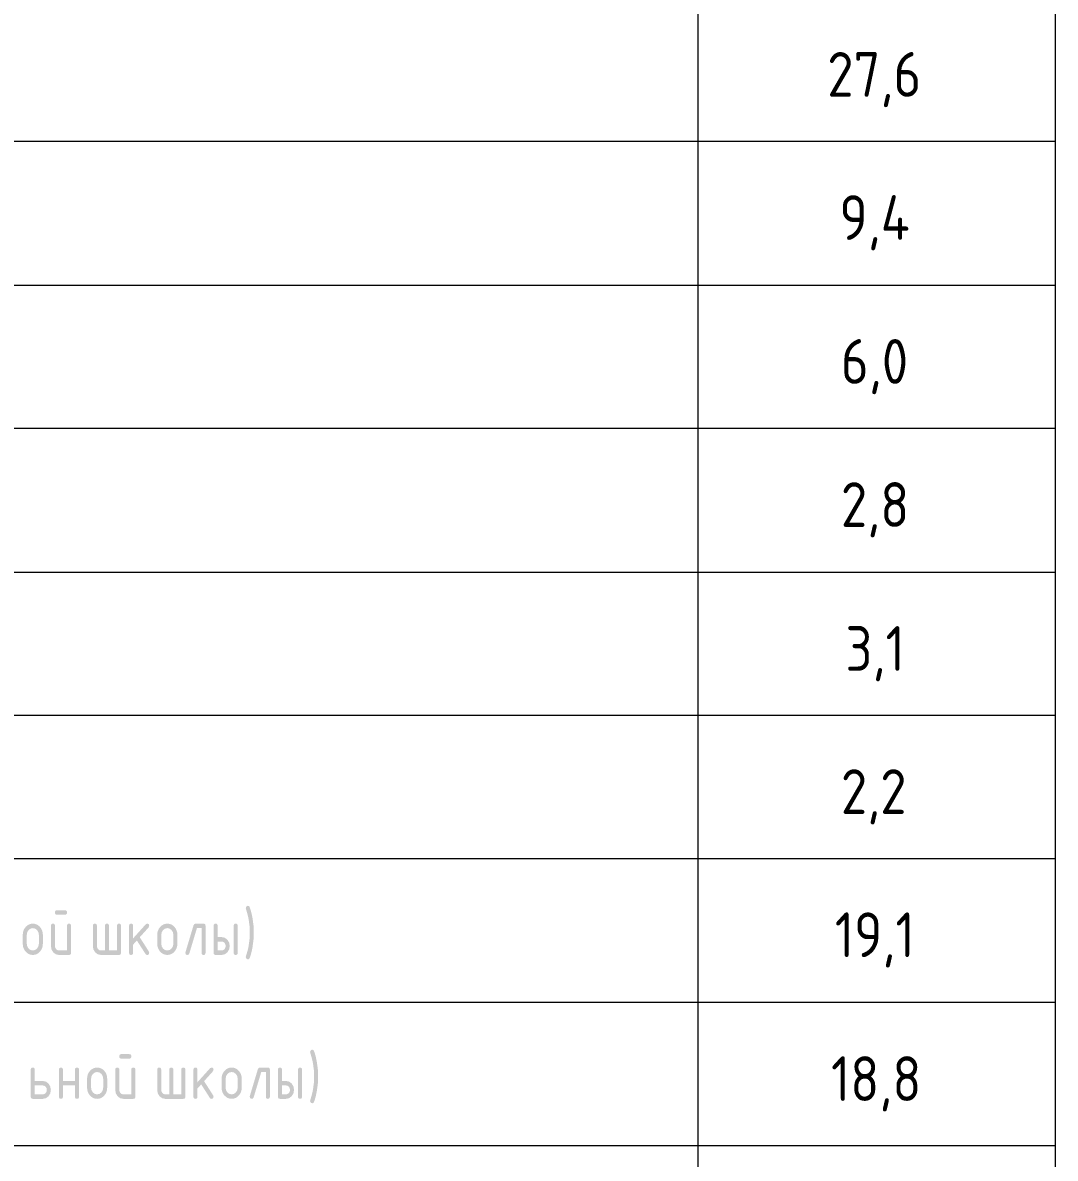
# Model space of a CAD drawing. Header units: millimetres. Extents: x -33838 to 476301, y -41806 to 120107.
# Drawn here: x 171354 to 177125, y 8621 to 14968 of the extents above; entities that cross this region are included whole.
import ezdxf

# ---------------------------------------------------------------- set-up
doc = ezdxf.new("R2010")
doc.units = ezdxf.units.MM
doc.layers.add('0_АР', color=8, linetype='Continuous', lineweight=20)
doc.styles.add('PIK', font='isocpeur.ttf', dxfattribs={"width": 0.9, "height": 250})

msp = doc.modelspace()

# ---------------------------------------------------------------- hatches: boundary and pattern name
at = {"layer": '0_АР'}
h = msp.add_hatch(color=7, dxfattribs=at)
h.dxf.hatch_style = 2
h.paths.add_polyline_path([(172622.93706, 9882.11177), (172621.25576, 9919.78047), (172616.26726, 9957.24247), (172613.89876, 9968.72497), (172610.58976, 9982.17117), (172606.32996, 9997.58107), (172601.10886, 10014.95467), (172600.39226, 10019.52977), (172603.80986, 10028.29407), (172611.80246, 10031.98727), (172617.79696, 10030.51277), (172621.39366, 10026.14437), (172625.94026, 10013.86687), (172630.23376, 9999.36217), (172634.26876, 9982.63537), (172638.04036, 9963.69167), (172643.52486, 9923.21177), (172645.37146, 9882.11177), (172643.52486, 9840.94287), (172638.04036, 9800.47677), (172634.26876, 9781.50987), (172630.23376, 9764.78557), (172625.94026, 9750.29387), (172621.39366, 9738.02407), (172617.79696, 9733.65577), (172611.80246, 9732.18127), (172603.86496, 9735.98467), (172600.39226, 9744.63867), (172601.10886, 9749.21377), (172606.32996, 9766.58737), (172610.58976, 9781.99727), (172613.89876, 9795.44357), (172616.26726, 9806.92607), (172621.25576, 9844.37417)])
h = msp.add_hatch(color=7, dxfattribs=at)
h.paths.add_polyline_path([(171623.82806, 9919.53927), (171623.82806, 9769.66387), (171623.12526, 9764.17407), (171621.01686, 9760.26567), (171617.50286, 9757.92817), (171612.58326, 9757.15127), (171556.41446, 9757.15127), (171539.00976, 9760.75487), (171524.49906, 9771.59317), (171514.70126, 9787.71617), (171511.43526, 9807.14647), (171511.43526, 9919.53927), (171512.13896, 9925.00577), (171514.25336, 9928.91687), (171517.78376, 9931.26727), (171522.73516, 9932.05187), (171527.65476, 9931.26727), (171531.16876, 9928.91687), (171533.27716, 9925.00577), (171533.97996, 9919.53927), (171533.97996, 9807.14647), (171535.63366, 9797.60357), (171540.59456, 9789.50767), (171547.84306, 9783.95417), (171556.41446, 9782.12137), (171601.39356, 9782.12137), (171601.39356, 9919.53927), (171602.08776, 9925.00577), (171604.17726, 9928.91687), (171607.67226, 9931.26727), (171612.58326, 9932.05187), (171617.50286, 9931.26727), (171621.01686, 9928.91687), (171623.12526, 9925.00577)])
h.paths.add_polyline_path([(171589.92836, 9982.04717), (171545.16966, 9982.04717), (171540.25866, 9982.82317), (171536.76356, 9985.15457), (171534.67416, 9989.04667), (171533.97996, 9994.50457), (171534.67416, 9999.97107), (171536.76356, 10003.88217), (171540.25866, 10006.23257), (171545.16966, 10007.01717), (171589.92836, 10007.01717), (171594.84796, 10006.23257), (171598.36186, 10003.88217), (171600.47026, 9999.97107), (171601.17306, 9994.50457), (171600.47026, 9989.04667), (171598.36186, 9985.15457), (171594.84796, 9982.82317)])
h = msp.add_hatch(color=7, dxfattribs=at)
h.paths.add_polyline_path([(171353.98436, 9819.60397), (171353.98436, 9869.59917), (171355.00836, 9882.06357), (171358.08396, 9893.57707), (171363.21636, 9904.13977), (171370.41056, 9913.75157), (171379.07066, 9921.75017), (171388.59376, 9927.46987), (171398.97466, 9930.90557), (171410.20826, 9932.05187), (171421.56766, 9930.91677), (171432.00196, 9927.51817), (171441.51646, 9921.86647), (171450.11626, 9913.97207), (171457.21486, 9904.41107), (171462.29816, 9893.83197), (171465.35566, 9882.22977), (171466.37716, 9869.59917), (171466.37716, 9819.60397), (171465.34536, 9807.10777), (171462.25676, 9795.57787), (171457.12186, 9785.00917), (171449.95086, 9775.39647), (171441.29946, 9767.40647), (171431.79526, 9761.70567), (171421.43326, 9758.28907), (171410.20826, 9757.15127), (171398.97466, 9758.28907), (171388.59376, 9761.70567), (171379.07066, 9767.40647), (171370.41056, 9775.39647), (171363.21636, 9785.00917), (171358.08396, 9795.57787), (171355.00836, 9807.10777)])
h.paths.add_polyline_path([(171443.94266, 9819.60397), (171443.94266, 9869.59917), (171441.46216, 9883.94457), (171434.02076, 9896.05757), (171423.10676, 9904.31887), (171410.20826, 9907.08187), (171397.26846, 9904.31887), (171386.39576, 9896.05757), (171378.98196, 9883.94457), (171376.52906, 9869.59917), (171376.52906, 9819.60397), (171378.96816, 9805.09327), (171386.28556, 9792.98027), (171397.15136, 9784.82227), (171410.20826, 9782.12137), (171423.10676, 9784.85677), (171434.02076, 9793.09057), (171441.46216, 9805.21037)])
h = msp.add_hatch(color=7, dxfattribs=at)
h.dxf.hatch_style = 2
h.paths.add_polyline_path([(171892.01036, 9757.15127), (171790.03546, 9757.15127), (171773.25096, 9760.75487), (171758.94696, 9771.59317), (171749.14906, 9787.46817), (171745.88316, 9806.15437), (171745.88316, 9919.53927), (171746.58686, 9925.00577), (171748.70126, 9928.91687), (171752.23156, 9931.26727), (171757.18306, 9932.05187), (171762.10266, 9931.26727), (171765.61666, 9928.91687), (171767.72506, 9925.00577), (171768.42786, 9919.53927), (171768.42786, 9807.14647), (171770.08146, 9797.60357), (171775.04246, 9789.50767), (171782.29096, 9783.95417), (171790.86236, 9782.12137), (171813.35186, 9782.12137), (171813.35186, 9919.53927), (171814.05466, 9925.00577), (171816.16306, 9928.91687), (171819.67706, 9931.26727), (171824.59666, 9932.05187), (171829.51626, 9931.26727), (171833.03026, 9928.91687), (171835.13866, 9925.00577), (171835.84146, 9919.53927), (171835.84146, 9782.12137), (171880.76556, 9782.12137), (171880.76556, 9919.53927), (171881.46836, 9925.00577), (171883.57676, 9928.91687), (171887.09076, 9931.26727), (171892.01036, 9932.05187), (171896.89806, 9931.26727), (171900.39566, 9928.91687), (171902.49806, 9925.00577), (171903.19996, 9919.53927), (171903.19996, 9769.66387), (171902.49806, 9764.17407), (171900.39566, 9760.26567), (171896.89806, 9757.92817)])
h = msp.add_hatch(color=7, dxfattribs=at)
h.dxf.hatch_style = 2
h.paths.add_polyline_path([(171970.81986, 9849.92077), (172041.43056, 9928.46897), (172049.42316, 9932.05187), (172054.34276, 9931.26727), (172057.85676, 9928.91687), (172059.96516, 9925.00577), (172060.66796, 9919.53927), (172057.25046, 9910.88527), (172007.91666, 9855.98417), (172058.46306, 9776.82967), (172060.66796, 9769.44337), (172059.96516, 9764.05787), (172057.85676, 9760.21747), (172054.34276, 9757.91697), (172049.42316, 9757.15127), (172044.09706, 9758.47417), (172040.05256, 9762.44297), (171991.71096, 9837.95947), (171970.81986, 9814.69817), (171970.81986, 9769.66387), (171970.11706, 9764.17407), (171968.00866, 9760.26567), (171964.49466, 9757.92817), (171959.57506, 9757.15127), (171954.62366, 9757.92817), (171951.09326, 9760.26567), (171948.97886, 9764.17407), (171948.27516, 9769.66387), (171948.27516, 9919.53927), (171948.97886, 9925.00577), (171951.09326, 9928.91687), (171954.62366, 9931.26727), (171959.57506, 9932.05187), (171964.49466, 9931.26727), (171968.00866, 9928.91687), (171970.11706, 9925.00577), (171970.81986, 9919.53927)])
h = msp.add_hatch(color=7, dxfattribs=at)
h.paths.add_polyline_path([(172105.72606, 9819.60397), (172105.72606, 9869.59917), (172106.75016, 9882.06357), (172109.82576, 9893.57707), (172114.95806, 9904.13977), (172122.15236, 9913.75157), (172130.81246, 9921.75017), (172140.33556, 9927.46987), (172150.71646, 9930.90557), (172161.95006, 9932.05187), (172173.30936, 9930.91677), (172183.74376, 9927.51817), (172193.25826, 9921.86647), (172201.85806, 9913.97207), (172208.95666, 9904.41107), (172214.03986, 9893.83197), (172217.09746, 9882.22977), (172218.11886, 9869.59917), (172218.11886, 9819.60397), (172217.08706, 9807.10777), (172213.99856, 9795.57787), (172208.86366, 9785.00917), (172201.69266, 9775.39647), (172193.04116, 9767.40647), (172183.53706, 9761.70567), (172173.17506, 9758.28907), (172161.95006, 9757.15127), (172150.71646, 9758.28907), (172140.33556, 9761.70567), (172130.81246, 9767.40647), (172122.15236, 9775.39647), (172114.95806, 9785.00917), (172109.82576, 9795.57787), (172106.75016, 9807.10777)])
h.paths.add_polyline_path([(172195.68446, 9819.60397), (172195.68446, 9869.59917), (172193.20396, 9883.94457), (172185.76256, 9896.05757), (172174.84846, 9904.31887), (172161.95006, 9907.08187), (172149.01026, 9904.31887), (172138.13756, 9896.05757), (172130.72376, 9883.94457), (172128.27086, 9869.59917), (172128.27086, 9819.60397), (172130.70996, 9805.09327), (172138.02736, 9792.98027), (172148.89316, 9784.82227), (172161.95006, 9782.12137), (172174.84846, 9784.85677), (172185.76256, 9793.09057), (172193.20396, 9805.21037)])
h = msp.add_hatch(color=7, dxfattribs=at)
h.dxf.hatch_style = 2
h.paths.add_polyline_path([(172319.40096, 9932.05187), (172364.32506, 9932.05187), (172369.24466, 9931.26727), (172372.75866, 9928.91687), (172374.86706, 9925.00577), (172375.56986, 9919.53927), (172375.56986, 9769.66387), (172374.86706, 9764.17407), (172372.75866, 9760.26567), (172369.24466, 9757.92817), (172364.32506, 9757.15127), (172359.41406, 9757.92817), (172355.91896, 9760.26567), (172353.82956, 9764.17407), (172353.13536, 9769.66387), (172353.13536, 9907.08187), (172327.39366, 9907.08187), (172285.00516, 9765.69517), (172281.06396, 9759.27347), (172274.47696, 9757.15127), (172269.52546, 9757.93847), (172265.99516, 9760.30697), (172263.88066, 9764.26717), (172263.17706, 9769.82927), (172263.72826, 9773.63267), (172308.15616, 9921.85437), (172312.49706, 9929.49567)])
h = msp.add_hatch(color=7, dxfattribs=at)
h.paths.add_polyline_path([(172510.58626, 9807.14647), (172507.32036, 9787.71617), (172497.52246, 9771.59317), (172483.01176, 9760.75487), (172465.60716, 9757.15127), (172431.92786, 9757.15127), (172426.97646, 9757.92817), (172423.44606, 9760.26567), (172421.33166, 9764.17407), (172420.62796, 9769.66387), (172420.62796, 9919.53927), (172421.33166, 9925.00577), (172423.44606, 9928.91687), (172426.97646, 9931.26727), (172431.92786, 9932.05187), (172436.84746, 9931.26727), (172440.36146, 9928.91687), (172442.46986, 9925.00577), (172443.17266, 9919.53927), (172443.17266, 9857.08657), (172465.60716, 9857.08657), (172483.01176, 9853.45547), (172497.52246, 9842.58967), (172507.32036, 9826.50107)])
h.paths.add_polyline_path([(172488.09676, 9807.14647), (172486.45686, 9816.86857), (172481.59236, 9824.89567), (172474.36456, 9830.30447), (172465.60716, 9832.11657), (172443.17266, 9832.11657), (172443.17266, 9782.12137), (172465.60716, 9782.12137), (172474.25436, 9783.94037), (172481.53726, 9789.39737), (172486.44996, 9797.48647)])
h.paths.add_polyline_path([(172533.02076, 9919.53927), (172533.72356, 9925.00577), (172535.83196, 9928.91687), (172539.34596, 9931.26727), (172544.26556, 9932.05187), (172549.18516, 9931.26727), (172552.69916, 9928.91687), (172554.80756, 9925.00577), (172555.51036, 9919.53927), (172555.51036, 9769.66387), (172554.80756, 9764.17407), (172552.69916, 9760.26567), (172549.18516, 9757.92817), (172544.26556, 9757.15127), (172539.34596, 9757.92817), (172535.83196, 9760.26567), (172533.72356, 9764.17407), (172533.02076, 9769.66387)])
h = msp.add_hatch(color=7, dxfattribs=at)
h.dxf.hatch_style = 2
h.paths.add_polyline_path([(172982.46566, 9077.77677), (172980.78446, 9115.44537), (172975.79596, 9152.90737), (172973.42746, 9164.38987), (172970.11846, 9177.83607), (172965.85856, 9193.24597), (172960.63756, 9210.61957), (172959.92096, 9215.19467), (172963.33856, 9223.95897), (172971.33116, 9227.65217), (172977.32556, 9226.17767), (172980.92226, 9221.80927), (172985.46896, 9209.53177), (172989.76236, 9195.02707), (172993.79746, 9178.30027), (172997.56896, 9159.35657), (173003.05356, 9118.87667), (173004.90016, 9077.77677), (173003.05356, 9036.60787), (172997.56896, 8996.14177), (172993.79746, 8977.17477), (172989.76236, 8960.45057), (172985.46896, 8945.95877), (172980.92226, 8933.68907), (172977.32556, 8929.32067), (172971.33116, 8927.84617), (172963.39366, 8931.64957), (172959.92096, 8940.30367), (172960.63756, 8944.87867), (172965.85856, 8962.25237), (172970.11846, 8977.66227), (172973.42746, 8991.10847), (172975.79596, 9002.59097), (172980.78446, 9040.03917)])
h = msp.add_hatch(color=7, dxfattribs=at)
h.paths.add_polyline_path([(171983.35676, 9115.20427), (171983.35676, 8965.32877), (171982.65396, 8959.83907), (171980.54556, 8955.93057), (171977.03156, 8953.59307), (171972.11196, 8952.81617), (171915.94306, 8952.81617), (171898.53846, 8956.41977), (171884.02776, 8967.25807), (171874.22986, 8983.38107), (171870.96396, 9002.81147), (171870.96396, 9115.20427), (171871.66756, 9120.67077), (171873.78206, 9124.58177), (171877.31236, 9126.93217), (171882.26386, 9127.71687), (171887.18346, 9126.93217), (171890.69746, 9124.58177), (171892.80586, 9120.67077), (171893.50866, 9115.20427), (171893.50866, 9002.81147), (171895.16226, 8993.26857), (171900.12326, 8985.17257), (171907.37166, 8979.61907), (171915.94306, 8977.78627), (171960.92226, 8977.78627), (171960.92226, 9115.20427), (171961.61646, 9120.67077), (171963.70586, 9124.58177), (171967.20096, 9126.93217), (171972.11196, 9127.71687), (171977.03156, 9126.93217), (171980.54556, 9124.58177), (171982.65396, 9120.67077)])
h.paths.add_polyline_path([(171949.45696, 9177.71207), (171904.69836, 9177.71207), (171899.78736, 9178.48807), (171896.29226, 9180.81957), (171894.20286, 9184.71167), (171893.50866, 9190.16947), (171894.20286, 9195.63607), (171896.29226, 9199.54707), (171899.78736, 9201.89747), (171904.69836, 9202.68207), (171949.45696, 9202.68207), (171954.37656, 9201.89747), (171957.89056, 9199.54707), (171959.99896, 9195.63607), (171960.70176, 9190.16947), (171959.99896, 9184.71167), (171957.89056, 9180.81957), (171954.37656, 9178.48807)])
h = msp.add_hatch(color=7, dxfattribs=at)
h.paths.add_polyline_path([(171511.00396, 9002.81147), (171507.73796, 8983.38107), (171497.94016, 8967.25807), (171483.45696, 8956.41977), (171466.07986, 8952.81617), (171409.91106, 8952.81617), (171404.95956, 8953.59307), (171401.42926, 8955.93057), (171399.31476, 8959.83907), (171398.61116, 8965.32877), (171398.61116, 9115.20427), (171399.31476, 9120.67077), (171401.42926, 9124.58177), (171404.95956, 9126.93217), (171409.91106, 9127.71687), (171414.83066, 9126.93217), (171418.34466, 9124.58177), (171420.45306, 9120.67077), (171421.15586, 9115.20427), (171421.15586, 9052.75157), (171466.07986, 9052.75157), (171483.45696, 9049.08597), (171497.94016, 9038.14437), (171507.73796, 9022.02817)])
h.paths.add_polyline_path([(171488.56946, 9002.81147), (171486.92956, 9012.53347), (171482.06516, 9020.56057), (171474.83736, 9025.96937), (171466.07986, 9027.78147), (171421.15586, 9027.78147), (171421.15586, 8977.78627), (171466.07986, 8977.78627), (171474.72706, 8979.60527), (171482.01006, 8985.06227), (171486.92276, 8993.15137)])
h = msp.add_hatch(color=7, dxfattribs=at)
h.dxf.hatch_style = 2
h.paths.add_polyline_path([(171578.60676, 9027.78147), (171578.60676, 8965.32877), (171577.90396, 8959.83907), (171575.79556, 8955.93057), (171572.28156, 8953.59307), (171567.36196, 8952.81617), (171562.41056, 8953.59307), (171558.88016, 8955.93057), (171556.76576, 8959.83907), (171556.06206, 8965.32877), (171556.06206, 9115.20427), (171556.76576, 9120.67077), (171558.88016, 9124.58177), (171562.41056, 9126.93217), (171567.36196, 9127.71687), (171572.28156, 9126.93217), (171575.79556, 9124.58177), (171577.90396, 9120.67077), (171578.60676, 9115.20427), (171578.60676, 9052.75157), (171646.02036, 9052.75157), (171646.02036, 9115.20427), (171646.71456, 9120.67077), (171648.80406, 9124.58177), (171652.29906, 9126.93217), (171657.21006, 9127.71687), (171662.12966, 9126.93217), (171665.64366, 9124.58177), (171667.75206, 9120.67077), (171668.45486, 9115.20427), (171668.45486, 8965.32877), (171667.75206, 8959.83907), (171665.64366, 8955.93057), (171662.12966, 8953.59307), (171657.21006, 8952.81617), (171652.29906, 8953.59307), (171648.80406, 8955.93057), (171646.71456, 8959.83907), (171646.02036, 8965.32877), (171646.02036, 9027.78147)])
h = msp.add_hatch(color=7, dxfattribs=at)
h.paths.add_polyline_path([(171713.51296, 9015.26887), (171713.51296, 9065.26417), (171714.53706, 9077.72847), (171717.61266, 9089.24197), (171722.74496, 9099.80467), (171729.93926, 9109.41647), (171738.59936, 9117.41517), (171748.12246, 9123.13487), (171758.50336, 9126.57047), (171769.73696, 9127.71687), (171781.09626, 9126.58167), (171791.53066, 9123.18307), (171801.04516, 9117.53137), (171809.64496, 9109.63697), (171816.74356, 9100.07597), (171821.82676, 9089.49697), (171824.88436, 9077.89467), (171825.90576, 9065.26417), (171825.90576, 9015.26887), (171824.87396, 9002.77267), (171821.78546, 8991.24277), (171816.65056, 8980.67417), (171809.47956, 8971.06147), (171800.82806, 8963.07137), (171791.32396, 8957.37067), (171780.96196, 8953.95397), (171769.73696, 8952.81617), (171758.50336, 8953.95397), (171748.12246, 8957.37067), (171738.59936, 8963.07137), (171729.93926, 8971.06147), (171722.74496, 8980.67417), (171717.61266, 8991.24277), (171714.53706, 9002.77267)])
h.paths.add_polyline_path([(171803.47136, 9015.26887), (171803.47136, 9065.26417), (171800.99086, 9079.60947), (171793.54946, 9091.72247), (171782.63536, 9099.98377), (171769.73696, 9102.74677), (171756.79716, 9099.98377), (171745.92446, 9091.72247), (171738.51066, 9079.60947), (171736.05766, 9065.26417), (171736.05766, 9015.26887), (171738.49686, 9000.75817), (171745.81426, 8988.64517), (171756.68006, 8980.48727), (171769.73696, 8977.78627), (171782.63536, 8980.52167), (171793.54946, 8988.75547), (171800.99086, 9000.87527)])
h = msp.add_hatch(color=7, dxfattribs=at)
h.dxf.hatch_style = 2
h.paths.add_polyline_path([(172251.53896, 8952.81617), (172149.56416, 8952.81617), (172132.77966, 8956.41977), (172118.47566, 8967.25807), (172108.67776, 8983.13307), (172105.41186, 9001.81927), (172105.41186, 9115.20427), (172106.11546, 9120.67077), (172108.22996, 9124.58177), (172111.76026, 9126.93217), (172116.71176, 9127.71687), (172121.63136, 9126.93217), (172125.14536, 9124.58177), (172127.25376, 9120.67077), (172127.95656, 9115.20427), (172127.95656, 9002.81147), (172129.61016, 8993.26857), (172134.57116, 8985.17257), (172141.81956, 8979.61907), (172150.39096, 8977.78627), (172172.88056, 8977.78627), (172172.88056, 9115.20427), (172173.58336, 9120.67077), (172175.69176, 9124.58177), (172179.20576, 9126.93217), (172184.12536, 9127.71687), (172189.04496, 9126.93217), (172192.55896, 9124.58177), (172194.66736, 9120.67077), (172195.37016, 9115.20427), (172195.37016, 8977.78627), (172240.29426, 8977.78627), (172240.29426, 9115.20427), (172240.99706, 9120.67077), (172243.10536, 9124.58177), (172246.61936, 9126.93217), (172251.53896, 9127.71687), (172256.42676, 9126.93217), (172259.92436, 9124.58177), (172262.02676, 9120.67077), (172262.72866, 9115.20427), (172262.72866, 8965.32877), (172262.02676, 8959.83907), (172259.92436, 8955.93057), (172256.42676, 8953.59307)])
h = msp.add_hatch(color=7, dxfattribs=at)
h.dxf.hatch_style = 2
h.paths.add_polyline_path([(172330.34856, 9045.58577), (172400.95926, 9124.13397), (172408.95186, 9127.71687), (172413.87146, 9126.93217), (172417.38546, 9124.58177), (172419.49386, 9120.67077), (172420.19666, 9115.20427), (172416.77906, 9106.55017), (172367.44536, 9051.64907), (172417.99176, 8972.49457), (172420.19666, 8965.10827), (172419.49386, 8959.72277), (172417.38546, 8955.88237), (172413.87146, 8953.58187), (172408.95186, 8952.81617), (172403.62576, 8954.13917), (172399.58116, 8958.10787), (172351.23966, 9033.62437), (172330.34856, 9010.36307), (172330.34856, 8965.32877), (172329.64576, 8959.83907), (172327.53736, 8955.93057), (172324.02336, 8953.59307), (172319.10376, 8952.81617), (172314.15226, 8953.59307), (172310.62196, 8955.93057), (172308.50746, 8959.83907), (172307.80386, 8965.32877), (172307.80386, 9115.20427), (172308.50746, 9120.67077), (172310.62196, 9124.58177), (172314.15226, 9126.93217), (172319.10376, 9127.71687), (172324.02336, 9126.93217), (172327.53736, 9124.58177), (172329.64576, 9120.67077), (172330.34856, 9115.20427)])
h = msp.add_hatch(color=7, dxfattribs=at)
h.paths.add_polyline_path([(172465.25476, 9015.26887), (172465.25476, 9065.26417), (172466.27886, 9077.72847), (172469.35446, 9089.24197), (172474.48676, 9099.80467), (172481.68096, 9109.41647), (172490.34106, 9117.41517), (172499.86426, 9123.13487), (172510.24516, 9126.57047), (172521.47876, 9127.71687), (172532.83806, 9126.58167), (172543.27246, 9123.18307), (172552.78686, 9117.53137), (172561.38676, 9109.63697), (172568.48536, 9100.07597), (172573.56856, 9089.49697), (172576.62606, 9077.89467), (172577.64756, 9065.26417), (172577.64756, 9015.26887), (172576.61576, 9002.77267), (172573.52726, 8991.24277), (172568.39236, 8980.67417), (172561.22136, 8971.06147), (172552.56986, 8963.07137), (172543.06566, 8957.37067), (172532.70376, 8953.95397), (172521.47876, 8952.81617), (172510.24516, 8953.95397), (172499.86426, 8957.37067), (172490.34106, 8963.07137), (172481.68096, 8971.06147), (172474.48676, 8980.67417), (172469.35446, 8991.24277), (172466.27886, 9002.77267)])
h.paths.add_polyline_path([(172555.21316, 9015.26887), (172555.21316, 9065.26417), (172552.73266, 9079.60947), (172545.29126, 9091.72247), (172534.37716, 9099.98377), (172521.47876, 9102.74677), (172508.53896, 9099.98377), (172497.66626, 9091.72247), (172490.25236, 9079.60947), (172487.79946, 9065.26417), (172487.79946, 9015.26887), (172490.23866, 9000.75817), (172497.55596, 8988.64517), (172508.42186, 8980.48727), (172521.47876, 8977.78627), (172534.37716, 8980.52167), (172545.29126, 8988.75547), (172552.73266, 9000.87527)])
h = msp.add_hatch(color=7, dxfattribs=at)
h.dxf.hatch_style = 2
h.paths.add_polyline_path([(172678.92966, 9127.71687), (172723.85376, 9127.71687), (172728.77336, 9126.93217), (172732.28736, 9124.58177), (172734.39566, 9120.67077), (172735.09846, 9115.20427), (172735.09846, 8965.32877), (172734.39566, 8959.83907), (172732.28736, 8955.93057), (172728.77336, 8953.59307), (172723.85376, 8952.81617), (172718.94276, 8953.59307), (172715.44766, 8955.93057), (172713.35826, 8959.83907), (172712.66406, 8965.32877), (172712.66406, 9102.74677), (172686.92226, 9102.74677), (172644.53386, 8961.36007), (172640.59266, 8954.93837), (172634.00566, 8952.81617), (172629.05416, 8953.60347), (172625.52376, 8955.97197), (172623.40936, 8959.93207), (172622.70576, 8965.49417), (172623.25696, 8969.29757), (172667.68486, 9117.51937), (172672.02566, 9125.16057)])
h = msp.add_hatch(color=7, dxfattribs=at)
h.paths.add_polyline_path([(172870.11496, 9002.81147), (172866.84906, 8983.38107), (172857.05116, 8967.25807), (172842.54046, 8956.41977), (172825.13586, 8952.81617), (172791.45656, 8952.81617), (172786.50506, 8953.59307), (172782.97476, 8955.93057), (172780.86026, 8959.83907), (172780.15666, 8965.32877), (172780.15666, 9115.20427), (172780.86026, 9120.67077), (172782.97476, 9124.58177), (172786.50506, 9126.93217), (172791.45656, 9127.71687), (172796.37616, 9126.93217), (172799.89016, 9124.58177), (172801.99856, 9120.67077), (172802.70136, 9115.20427), (172802.70136, 9052.75157), (172825.13586, 9052.75157), (172842.54046, 9049.12037), (172857.05116, 9038.25457), (172866.84906, 9022.16597)])
h.paths.add_polyline_path([(172847.62536, 9002.81147), (172845.98556, 9012.53347), (172841.12106, 9020.56057), (172833.89326, 9025.96937), (172825.13586, 9027.78147), (172802.70136, 9027.78147), (172802.70136, 8977.78627), (172825.13586, 8977.78627), (172833.78296, 8979.60527), (172841.06596, 8985.06227), (172845.97866, 8993.15137)])
h.paths.add_polyline_path([(172892.54946, 9115.20427), (172893.25226, 9120.67077), (172895.36066, 9124.58177), (172898.87466, 9126.93217), (172903.79426, 9127.71687), (172908.71386, 9126.93217), (172912.22786, 9124.58177), (172914.33626, 9120.67077), (172915.03906, 9115.20427), (172915.03906, 8965.32877), (172914.33626, 8959.83907), (172912.22786, 8955.93057), (172908.71386, 8953.59307), (172903.79426, 8952.81617), (172898.87466, 8953.59307), (172895.36066, 8955.93057), (172893.25226, 8959.83907), (172892.54946, 8965.32877)])

# ---------------------------------------------------------------- linework, layer by layer
at = {"layer": '0_АР', "color": 7, "lineweight": 0}
for points in [[(177124.58286, 21314.17627), (177124.58286, 18312.73637), (177124.58286, 17508.40137), (177124.58286, 16708.29957), (177124.58286, 15903.96457), (177124.58286, 15103.86287), (177124.58286, 14303.76107), (177124.58286, 13499.42607), (177124.58286, 12699.32427), (177124.58286, 11894.98927), (177124.58286, 11094.88747), (177124.58286, 10294.78577), (177124.58286, 9490.45067), (177124.58286, 8690.34897), (177124.58286, 7763.24697)], [(175126.44516, 20315.10737), (175126.44516, 18312.73637), (175126.44516, 17508.40137), (175126.44516, 16708.29957), (175126.44516, 15903.96457), (175126.44516, 15103.86287), (175126.44516, 14303.76107), (175126.44516, 13499.42607), (175126.44516, 12699.32427), (175126.44516, 11894.98927), (175126.44516, 11094.88747), (175126.44516, 10294.78577), (175126.44516, 9490.45067), (175126.44516, 8690.34897), (175126.44516, 7763.24697)], [(177124.58286, 14303.76107), (175126.44516, 14303.76107), (167125.42796, 14303.76107), (165622.59136, 14303.76107)], [(177124.58286, 13499.42607), (175126.44516, 13499.42607), (167125.42796, 13499.42607), (165622.59136, 13499.42607)], [(177124.58286, 12699.32427), (175126.44516, 12699.32427), (167125.42796, 12699.32427), (165622.59136, 12699.32427)], [(177124.58286, 11894.98927), (175126.44516, 11894.98927), (167125.42796, 11894.98927), (165622.59136, 11894.98927)], [(177124.58286, 11094.88747), (175126.44516, 11094.88747), (167125.42796, 11094.88747), (165622.59136, 11094.88747)], [(177124.58286, 10294.78577), (175126.44516, 10294.78577), (167125.42796, 10294.78577), (165622.59136, 10294.78577)], [(177124.58286, 9490.45067), (175126.44516, 9490.45067), (167125.42796, 9490.45067), (165622.59136, 9490.45067)], [(177124.58286, 8690.34897), (175126.44516, 8690.34897), (167125.42796, 8690.34897), (165622.59136, 8690.34897)]]:
    msp.add_lwpolyline(points, dxfattribs=at)

# ---------------------------------------------------------------- texts
at = {"layer": '0_АР', "color": 7, "char_height": 250, "attachment_point": 1, "style": 'PIK'}
for s, insert in [('{\\fGOSTCommon|b0|i0|c0;27,6}', (175850.34756, 14804.10677)), ('{\\fGOSTCommon|b0|i0|c0;9,4}', (175918.07986, 14004.00407)), ('{\\fGOSTCommon|b0|i0|c0;6,0}', (175926.54616, 13199.67077)), ('{\\fGOSTCommon|b0|i0|c0;2,8}', (175926.54616, 12399.56797)), ('{\\fGOSTCommon|b0|i0|c0;3,1}', (175951.94686, 11595.23467)), ('{\\fGOSTCommon|b0|i0|c0;2,2}', (175926.54616, 10795.13187)), ('{\\fGOSTCommon|b0|i0|c0;19,1}', (175892.68086, 9995.02917)), ('{\\fGOSTCommon|b0|i0|c0;18,8}', (175871.51426, 9190.69577))]:
    msp.add_mtext(s, dxfattribs=dict(at, insert=insert))

doc.saveas('drawing.dxf')
